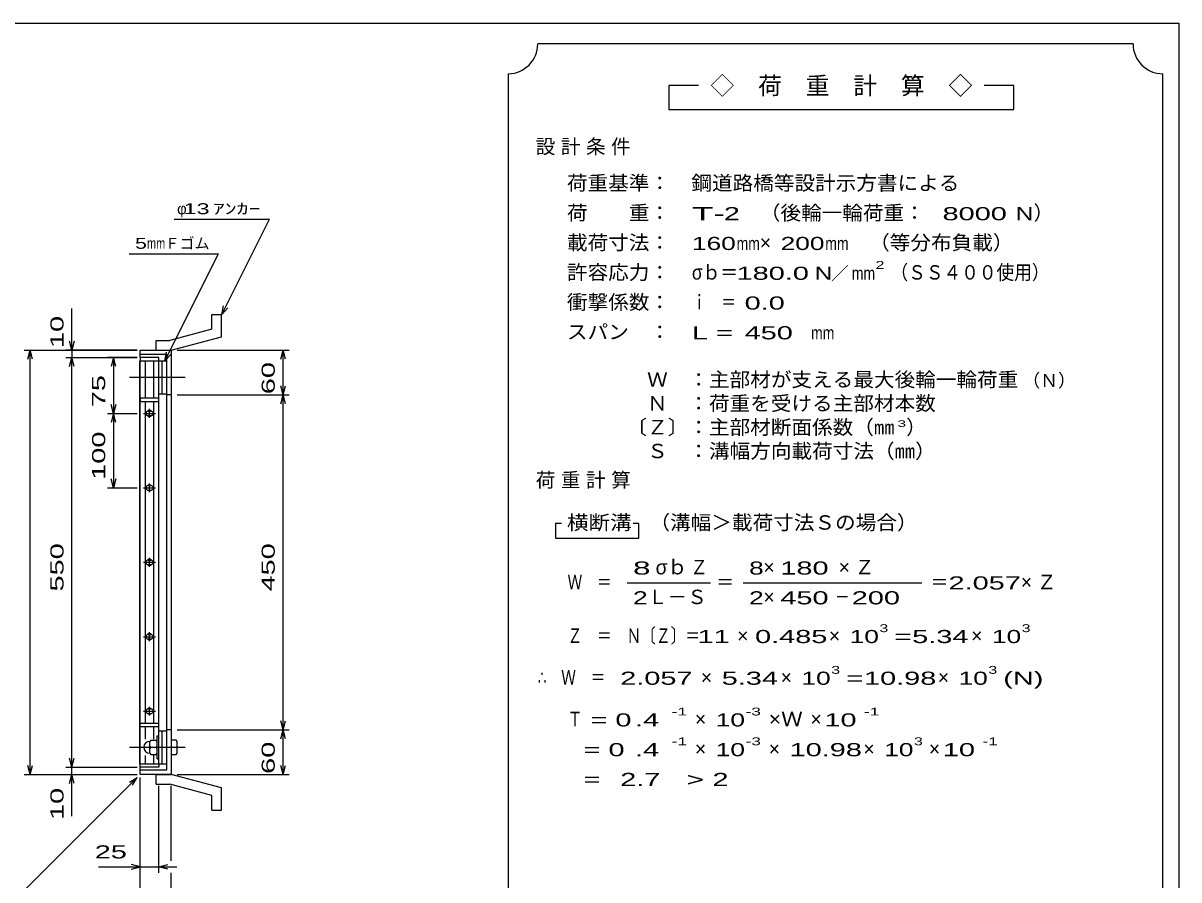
# Model space of a CAD drawing. Units: millimetres, scale not verified. Extents: x -1456 to 1385, y -1026 to 843.
# Drawn here: x -168 to 1385, y -308 to 843 of the extents above; entities that cross this region are included whole.
import ezdxf
from ezdxf.enums import TextEntityAlignment as Align

# ---------------------------------------------------------------- set-up
doc = ezdxf.new("R2010")
doc.units = ezdxf.units.MM
doc.header["$LTSCALE"] = 8
doc.linetypes.add('CHAIN', pattern=[18.5, 12, -1.5, 3.5, -1.5])
for name, color, linetype, lineweight in [('0_2', 150, 'Continuous', 25), ('16', 3, 'Continuous', 25), ('19', 6, 'Continuous', 25), ('22', 4, 'Continuous', 25), ('24', 2, 'Continuous', 25)]:
    doc.layers.add(name, color=color, linetype=linetype, lineweight=lineweight)
doc.styles.add('ベクトル', font='')
doc.styles.get('ベクトル').set_extended_font_data('ベクトル')

msp = doc.modelspace()

# ---------------------------------------------------------------- linework, layer by layer
at = {"layer": '0_2'}
for p, q in [((-1383.2, 842.8), (1384.8, 842.8)), ((1384.8, 842.8), (1384.8, -917.2))]:
    msp.add_line(p, q, dxfattribs=at)
at = {"layer": '16'}
for p, q in [((-11.7, -152), (-11.7, 389)), ((-11.7, 389), (-11, 389)), ((14, 393.5), (-11, 393.5)), ((-11, 393.5), (-11, 389)), ((-11, 389), (14, 389)), ((-11, -152), (-11, 389)), ((-11, 389), (14, 389)), ((-4, 339), (-4, 389)), ((7, 339), (7, 389)), ((14, 389), (14, 393.5)), ((14, -152), (14, 389)), ((14, 389), (18.5, 389)), ((18.5, 345), (18.5, 389)), ((18.5, 389), (24.5, 389)), ((24.5, 345), (24.5, 389)), ((14, 345), (18.5, 345)), ((18.5, 345), (24.5, 345)), ((-11, 339), (-11, 334.5)), ((14, 339), (-11, 339)), ((-11, 334.5), (14, 334.5)), ((-4, -97.5), (-4, 334.5)), ((7, -97.5), (7, 334.5)), ((14, 334.5), (14, 339)), ((-6.5, 318.5), (9.5, 318.5)), ((-0.5, 321.5), (3.5, 321.5)), ((-0.5, 315.5), (3.5, 315.5)), ((1.5, 312.5), (1.5, 324.5)), ((-6.5, 218.5), (9.5, 218.5)), ((-0.5, 221.5), (3.5, 221.5)), ((1.5, 212.5), (1.5, 224.5)), ((-0.5, 215.5), (3.5, 215.5)), ((1.5, 112.5), (1.5, 124.5)), ((-6.5, 118.5), (9.5, 118.5)), ((-0.5, 121.5), (3.5, 121.5)), ((-0.5, 115.5), (3.5, 115.5)), ((-6.5, 18.5), (9.5, 18.5)), ((-0.5, 21.5), (3.5, 21.5)), ((1.5, 12.5), (1.5, 24.5)), ((-0.5, 15.5), (3.5, 15.5)), ((1.5, -87.5), (1.5, -75.5)), ((-6.5, -81.5), (9.5, -81.5)), ((-0.5, -78.5), (3.5, -78.5)), ((-0.5, -84.5), (3.5, -84.5)), ((-11, -102), (-11, -97.5)), ((-11, -97.5), (14, -97.5)), ((-11, -102), (14, -102)), ((-4, -119), (-4, -102)), ((7, -119), (7, -102)), ((14, -102), (14, -97.5)), ((14, -108), (18.5, -108)), ((18.5, -152), (18.5, -108)), ((18.5, -108), (24.5, -108)), ((24.5, -152), (24.5, -108)), ((3.2, -120.5), (1.7, -122)), ((1.7, -138), (1.7, -122)), ((3.2, -120.5), (10.2, -120.5)), ((11.7, -122), (10.2, -120.5)), ((11.7, -145.5), (11.7, -114.5)), ((11.7, -114.5), (14, -114.5)), ((14, -145.5), (14, -114.5)), ((3.2, -130), (1.7, -128.5)), ((3.2, -130), (1.7, -131.5)), ((1.7, -138), (3.2, -139.5)), ((3.2, -130), (10.2, -130)), ((3.2, -139.5), (10.2, -139.5)), ((10.2, -130), (11.7, -128.5)), ((11.7, -131.5), (10.2, -130)), ((10.2, -139.5), (11.7, -138)), ((-11.7, -152), (-11, -152)), ((-11, -152), (14, -152)), ((-11, -156.5), (-11, -152)), ((-11, -152), (14, -152)), ((-4, -152), (-4, -141)), ((7, -152), (7, -141)), ((11.7, -145.5), (14, -145.5)), ((14, -152), (14, -156.5)), ((14, -152), (18.5, -152)), ((18.5, -152), (24.5, -152)), ((14, -156.5), (-11, -156.5))]:
    msp.add_line(p, q, dxfattribs=at)
at = {"layer": '16', "linetype": 'CHAIN'}
for p, q in [((-25.6, 367), (49.4, 367)), ((-25.6, -130), (49.4, -130))]:
    msp.add_line(p, q, dxfattribs=at)
at = {"layer": '16'}
for centre, radius, start, end in [((-0.5, 318.5), 3, 90, 270), ((1.5, 318.5), 4, 46.6, 133.4), ((1.5, 318.5), 4, 226.6, 313.4), ((3.5, 318.5), 3, 270, 90), ((-0.5, 218.5), 3, 90, 270), ((1.5, 218.5), 4, 46.6, 133.4), ((3.5, 218.5), 3, 270, 90), ((1.5, 218.5), 4, 226.6, 313.4), ((-0.5, 118.5), 3, 90, 270), ((1.5, 118.5), 4, 46.6, 133.4), ((1.5, 118.5), 4, 226.6, 313.4), ((3.5, 118.5), 3, 270, 90), ((-0.5, 18.5), 3, 90, 270), ((1.5, 18.5), 4, 46.6, 133.4), ((1.5, 18.5), 4, 226.6, 313.4), ((3.5, 18.5), 3, 270, 90), ((1.5, -81.5), 4, 46.6, 133.4), ((-0.5, -81.5), 3, 90, 270), ((1.5, -81.5), 4, 226.6, 313.4), ((3.5, -81.5), 3, 270, 90), ((1.7, -130), 8, 90, 270)]:
    msp.add_arc(centre, radius, start, end, dxfattribs=at)
at = {"layer": '19'}
for p, q in [((85.1, 451.6), (98.1, 451.6)), ((85.1, 431.6), (85.1, 451.6)), ((98.1, 421.6), (98.1, 451.6)), ((85.1, 431.6), (28.8, 416.5)), ((30.5, 403.5), (98.1, 421.6)), ((10.5, 416.5), (28.8, 416.5)), ((10.5, 403.5), (10.5, 416.5)), ((-11, 393.5), (-11, 403.5)), ((-11, 403.5), (30.5, 403.5)), ((24.5, 397.5), (-11, 397.5)), ((10.5, 403.5), (30.5, 403.5)), ((24.5, -160.5), (24.5, 397.5)), ((30.5, 403.5), (30.5, -166.5)), ((30.5, 343.5), (24.5, 343.5)), ((30.5, -106.5), (24.5, -106.5)), ((37, -120.5), (30.5, -120.5)), ((30.5, -120.5), (30.5, -139.5)), ((38.5, -122), (37, -120.5)), ((38.5, -138), (38.5, -122)), ((30.5, -130), (37, -130)), ((30.5, -139.5), (37, -139.5)), ((38.5, -128.5), (37, -130)), ((37, -130), (38.5, -131.5)), ((37, -139.5), (38.5, -138)), ((-11, -166.5), (-11, -156.5)), ((-11, -160.5), (24.5, -160.5)), ((30.5, -166.5), (-11, -166.5)), ((10.5, -166.5), (30.5, -166.5)), ((10.5, -179.5), (10.5, -166.5)), ((98.1, -184.6), (30.5, -166.5)), ((10.5, -179.5), (28.8, -179.5)), ((85.1, -194.6), (28.8, -179.5)), ((98.1, -214.6), (98.1, -184.6)), ((85.1, -214.6), (85.1, -194.6)), ((85.1, -214.6), (98.1, -214.6))]:
    msp.add_line(p, q, dxfattribs=at)
at = {"layer": '22'}
for p, q in [((34.5, 579.5), (162.5, 579.5)), ((98.5, 451.5), (162.5, 579.5)), ((-26, 533), (94, 533)), ((22, 389), (94, 533)), ((-103, 403.5), (-103, 459.5)), ((98.5, 451.5), (100.9, 463.2)), ((98.5, 451.5), (106.5, 460.3)), ((-103, 403.5), (-106.2, 415.5)), ((-99.8, 415.5), (-103, 403.5)), ((-167, 403.5), (-15, 403.5)), ((-162.2, 391.5), (-159, 403.5)), ((-155.8, 391.5), (-159, 403.5)), ((-159, -166.5), (-159, 403.5)), ((-15, 403.5), (-111, 403.5)), ((-111, 393.5), (-15, 393.5)), ((-106.2, 381.5), (-103, 393.5)), ((-103, 403.5), (-103, 393.5)), ((-99.8, 381.5), (-103, 393.5)), ((-103, -156.5), (-103, 393.5)), ((-15, 393.5), (-55, 393.5)), ((-47, 393.5), (-50.2, 381.5)), ((-43.8, 381.5), (-47, 393.5)), ((-47, 393.5), (-47, 318.5)), ((22, 389), (24.4, 400.7)), ((22, 389), (30, 397.8)), ((38.5, 403.5), (188.9, 403.5)), ((177.7, 391.5), (180.9, 403.5)), ((184.1, 391.5), (180.9, 403.5)), ((180.9, 343.5), (180.9, 403.5)), ((38.5, 343.5), (188.9, 343.5)), ((180.9, 343.5), (177.7, 355.5)), ((177.7, 331.5), (180.9, 343.5)), ((180.9, 343.5), (184.1, 355.5)), ((184.1, 331.5), (180.9, 343.5)), ((180.9, -106.5), (180.9, 343.5)), ((-47, 318.5), (-50.2, 330.5)), ((-43.8, 330.5), (-47, 318.5)), ((-55, 318.5), (-15, 318.5)), ((-47, 318.5), (-50.2, 306.5)), ((-43.8, 306.5), (-47, 318.5)), ((-47, 318.5), (-47, 218.5)), ((-55, 218.5), (-15, 218.5)), ((-47, 218.5), (-50.2, 230.5)), ((-43.8, 230.5), (-47, 218.5)), ((38.5, -106.5), (188.9, -106.5)), ((180.9, -106.5), (177.7, -94.5)), ((177.7, -118.5), (180.9, -106.5)), ((180.9, -106.5), (184.1, -94.5)), ((184.1, -118.5), (180.9, -106.5)), ((180.9, -166.5), (180.9, -106.5)), ((-159, -166.5), (-162.2, -154.5)), ((-159, -166.5), (-155.8, -154.5)), ((-103, -156.5), (-106.2, -144.5)), ((-103, -156.5), (-99.8, -144.5)), ((180.9, -166.5), (177.7, -154.5)), ((180.9, -166.5), (184.1, -154.5)), ((-167, -166.5), (-15, -166.5)), ((-167, -322.5), (-15, -170.5)), ((-111, -156.5), (-15, -156.5)), ((-111, -166.5), (-15, -166.5)), ((-106.2, -178.5), (-103, -166.5)), ((-103, -166.5), (-103, -156.5)), ((-99.8, -178.5), (-103, -166.5)), ((-103, -222.5), (-103, -166.5)), ((-25.4, -176.9), (-15, -170.5)), ((-21.4, -180.9), (-15, -170.5)), ((-11, -298.5), (-11, -170.5)), ((-11, -354.5), (-11, -170.5)), ((38.5, -166.5), (188.9, -166.5)), ((14, -298.5), (14, -181.9)), ((30.5, -282.5), (30.5, -181.9)), ((-67, -290.5), (-11, -290.5)), ((-11, -290.5), (-23, -287.3)), ((-23, -293.7), (-11, -290.5)), ((-11, -290.5), (14, -290.5)), ((14, -290.5), (26, -287.3)), ((26, -293.7), (14, -290.5)), ((14, -290.5), (38, -290.5)), ((30.5, -354.5), (30.5, -298.5))]:
    msp.add_line(p, q, dxfattribs=at)
at = {"layer": '24', "color": 4}
for p, q in [((1323.2, 814.8), (523.2, 814.8)), ((483.2, 774.8), (483.2, -465.2)), ((1363.2, -465.2), (1363.2, 774.8)), ((739.2, 758.8), (699.2, 758.8)), ((699.2, 758.8), (699.2, 726.8)), ((1163.2, 758.8), (1123.2, 758.8)), ((1163.2, 726.8), (1163.2, 758.8)), ((699.2, 726.8), (1163.2, 726.8)), ((555.2, 170.8), (547.2, 170.8)), ((547.2, 170.8), (547.2, 150.8)), ((659.2, 170.8), (651.2, 170.8)), ((659.2, 150.8), (659.2, 170.8)), ((547.2, 150.8), (659.2, 150.8)), ((643.2, 90.8), (755.2, 90.8)), ((799.2, 90.8), (1039.2, 90.8))]:
    msp.add_line(p, q, dxfattribs=at)
for centre, start, end in [((483.2, 814.8), 270, 0), ((1363.2, 814.8), 180, 270)]:
    msp.add_arc(centre, 40, start, end, dxfattribs=at)

# ---------------------------------------------------------------- texts
at = {"layer": '22', "color": 2, "style": 'ベクトル'}
for s, height, p in [('φ', 14.7, (38.5, 593.5)), ('Ｆゴム', 14.66, (22, 547))]:
    msp.add_text(s, height=height, dxfattribs=at).set_placement(p, align=Align.MIDDLE_LEFT)
for s, height, width, p in [(' 13 ', 14.66, 1.6, (38.5, 593.5)), ('ｱﾝｶｰ', 14.66, 1.6, (86.5, 593.5)), ('5', 14.7, 1.45, (-18, 547)), ('mm', 14.66, 0.75, (-2, 547)), (' 25 ', 17.6, 1.65, (-83, -270.5))]:
    msp.add_text(s, height=height, dxfattribs=dict(at, width=width)).set_placement(p, align=Align.MIDDLE_LEFT)
at = {"layer": '22', "color": 2, "style": 'ベクトル', "width": 1.65}
for s, p in [(' 10 ', (-123, 395.5)), (' 60 ', (160.9, 333.5)), (' 75 ', (-67, 316)), (' 100 ', (-67, 218.5)), (' 550 ', (-123, 68.5)), (' 450 ', (160.9, 68.5)), (' 60 ', (160.9, -176.5)), (' 10 ', (-123, -238.5))]:
    msp.add_text(s, height=17.6, rotation=90, dxfattribs=at).set_placement(p, align=Align.MIDDLE_LEFT)
at = {"layer": '24', "style": 'ベクトル'}
for s, height, p in [('◇\u3000荷\u3000重\u3000計\u3000算\u3000◇', 23.46, (755.2, 758.8)), ('）', 19.4, (1189.6, 588)), ('×', 19.4, (821.6, 548)), ('／', 17.6, (917.2, 506.8)), ('（Ｎ）', 17.6, (1174.4, 362.8)), ('）', 19.4, (1018.4, 300)), ('σｂ', 19.35, (681.6, 112)), ('×', 19.4, (826.4, 112)), ('Ｌ－Ｓ', 19.35, (671.2, 72)), ('×', 19.4, (826.4, 72)), ('×', 19.4, (791.2, 20)), ('×', 19.4, (914.4, 20)), ('×', 19.4, (1105.6, 20)), ('×', 19.4, (742.4, -36)), ('×', 19.4, (849.6, -36)), ('×', 19.4, (1060.8, -36)), ('×', 19.4, (734.4, -92)), ('×', 19.4, (889.6, -92)), ('×', 19.4, (734.4, -132)), ('×', 19.4, (833.6, -132)), ('×', 19.4, (960.8, -132)), ('×', 19.4, (1048.8, -132))]:
    msp.add_text(s, height=height, dxfattribs=at).set_placement(p, align=Align.MIDDLE_LEFT)
for s, height, width, p in [('荷重基準：\u3000', 19.35, 1.05, (562.4, 628)), ('鋼道路橋等設計示方書による', 19.35, 1.05, (729.6, 628)), ('荷\u3000\u3000重：\u3000', 19.35, 1.05, (562.4, 588)), ('T-', 17.6, 2, (730.4, 586.8)), (' 2 ', 17.6, 1.65, (762.4, 586.8)), ('（後輪一輪荷重：', 19.35, 1.05, (821.6, 588)), ('  8000', 17.6, 1.65, (1045.6, 586.8)), ('N', 17.6, 1.4, (1165.6, 586.8)), ('載荷寸法：\u3000', 19.35, 1.05, (562.4, 548)), ('\u3000（等分布負載）', 19.35, 1.05, (940.8, 548)), ('160', 17.6, 1.5, (730.4, 546.8)), ('mm', 17.6, 0.8, (790.4, 546.8)), ('200', 17.6, 1.5, (849.6, 546.8)), ('mm', 17.6, 0.8, (909.6, 546.8)), ('許容応力：\u3000', 19.35, 1.05, (562.4, 508)), ('σｂ＝', 19.35, 0.9, (730.4, 508)), ('180.0', 17.6, 1.65, (790.4, 506.8)), ('N', 17.6, 1.4, (895.2, 506.8)), ('2', 10.6, 1.5, (977.2, 518)), ('（ＳＳ４００使用）', 19.35, 0.9, (997.2, 508)), ('mm', 17.6, 0.8, (945.2, 506.8)), ('衝撃係数：\u3000', 19.35, 1.05, (562.4, 468)), ('ｉ\u3000＝', 19.35, 0.75, (730.4, 468)), (' 0.0', 17.6, 1.65, (790.4, 466.8)), ('スパン\u3000：\u3000', 19.35, 1.05, (562.4, 428)), ('L =', 17.6, 1.65, (730.4, 426.8)), (' 450 ', 17.6, 1.65, (790.4, 426.8)), ('mm', 17.6, 0.8, (890.4, 426.8)), ('\u3000Ｗ\u3000：主部材が支える最大後輪一輪荷重', 19.35, 1.05, (642.4, 364)), ('\u3000Ｎ\u3000：荷重を受ける主部材本数', 19.35, 1.05, (642.4, 332)), ('〔Ｚ〕：主部材断面係数（㎜', 19.35, 1.05, (642.4, 300)), ('3', 8.8, 1.8, (1006.4, 304.8)), ('\u3000Ｓ\u3000：溝幅方向載荷寸法（㎜）', 19.35, 1.05, (642.4, 268)), ('横断溝', 19.35, 1.1, (562.4, 172)), ('\u3000（溝幅＞載荷寸法Ｓの場合）', 19.35, 1.05, (645.6, 172)), ('8', 17.6, 1.8, (651.2, 110.8)), ('Ｚ', 19.4, 0.9, (728, 112)), ('8', 17.6, 1.5, (807.2, 110.8)), (' 180 ', 17.6, 1.65, (838.4, 110.8)), ('Ｗ\u3000＝', 19.35, 0.75, (563.2, 92)), ('＝', 19.4, 0.9, (763.2, 92)), ('＝', 19.4, 0.9, (1051.2, 92)), ('2.057', 17.6, 1.65, (1075.2, 90.8)), ('2', 17.6, 1.5, (651.2, 70.8)), ('2', 17.6, 1.5, (807.2, 70.8)), (' 450 ', 17.6, 1.65, (838.4, 70.8)), (' 200 ', 17.6, 1.65, (934.4, 70.8)), ('－', 19.4, 0.75, (922.4, 72)), ('Ｚ\u3000＝\u3000Ｎ〔Ｚ〕＝', 19.35, 0.75, (563.2, 20)), ('3', 10.6, 1.5, (982.4, 30)), ('3', 10.6, 1.5, (1173.6, 30)), (' 11 ', 17.6, 1.65, (727.2, 18.8)), ('0.485', 17.6, 1.65, (815.2, 18.8)), ('10', 17.6, 1.5, (942.4, 18.8)), ('=', 17.6, 1.7, (1002.4, 18.8)), ('5.34', 17.6, 1.65, (1026.4, 18.8)), ('10', 17.6, 1.5, (1133.6, 18.8)), ('∴\u3000Ｗ\u3000＝', 19.35, 0.75, (523.2, -36)), (' 2.057', 17.6, 1.65, (623.2, -37.2)), ('5.34', 17.6, 1.65, (770.4, -37.2)), ('10', 17.6, 1.5, (877.6, -37.2)), ('3', 10.6, 1.5, (917.6, -26)), ('10.98', 17.6, 1.65, (961.6, -37.2)), ('10', 17.6, 1.5, (1088.8, -37.2)), ('3', 10.6, 1.5, (1128.8, -26)), ('(N)', 17.6, 1.65, (1148.8, -37.2)), ('=', 17.6, 1.7, (937.6, -37.2)), ('-1', 10.56, 1.65, (703.2, -82)), ('-3', 10.56, 1.65, (802.4, -82)), ('-1', 10.56, 1.65, (961.6, -82)), ('Ｔ', 19.4, 0.75, (563.2, -92)), (' = 0', 17.6, 1.65, (583.2, -93.2)), (' .4 ', 17.6, 1.65, (643.2, -93.2)), ('10', 17.6, 1.5, (762.4, -93.2)), ('×Ｗ', 19.35, 1.1, (833.6, -92)), (' 10 ', 17.6, 1.65, (897.6, -93.2)), ('  = 0', 17.6, 1.65, (563.2, -133.2)), ('-1', 10.56, 1.65, (703.2, -122)), ('10', 17.6, 1.5, (762.4, -133.2)), ('-3', 10.56, 1.65, (802.4, -122)), ('10.98', 17.6, 1.65, (861.6, -133.2)), ('10', 17.6, 1.5, (988.8, -133.2)), ('3', 10.6, 1.5, (1028.8, -122)), (' 10 ', 17.6, 1.65, (1056.8, -133.2)), ('-1', 10.56, 1.65, (1120.8, -122)), (' .4 ', 17.6, 1.65, (643.2, -133.2)), ('  =', 17.6, 1.65, (563.2, -173.2)), (' 2.7', 17.6, 1.65, (623.2, -173.2)), ('>', 17.6, 1.7, (723.2, -173.2)), (' 2 ', 17.6, 1.65, (747.2, -173.2))]:
    msp.add_text(s, height=height, dxfattribs=dict(at, width=width)).set_placement(p, align=Align.MIDDLE_LEFT)
at = {"layer": '24', "char_height": 19.35, "attachment_point": 4, "style": 'ベクトル'}
for s, insert in [('\\T1.28;設計条件', (520.4, 676)), ('\\T1.28;荷重計算', (520.4, 228)), ('\\T1.42;×Ｚ', (927.6, 112)), ('\\T1.42;×Ｚ', (1172.4, 92))]:
    msp.add_mtext(s, dxfattribs=dict(at, insert=insert))

doc.saveas('drawing.dxf')
